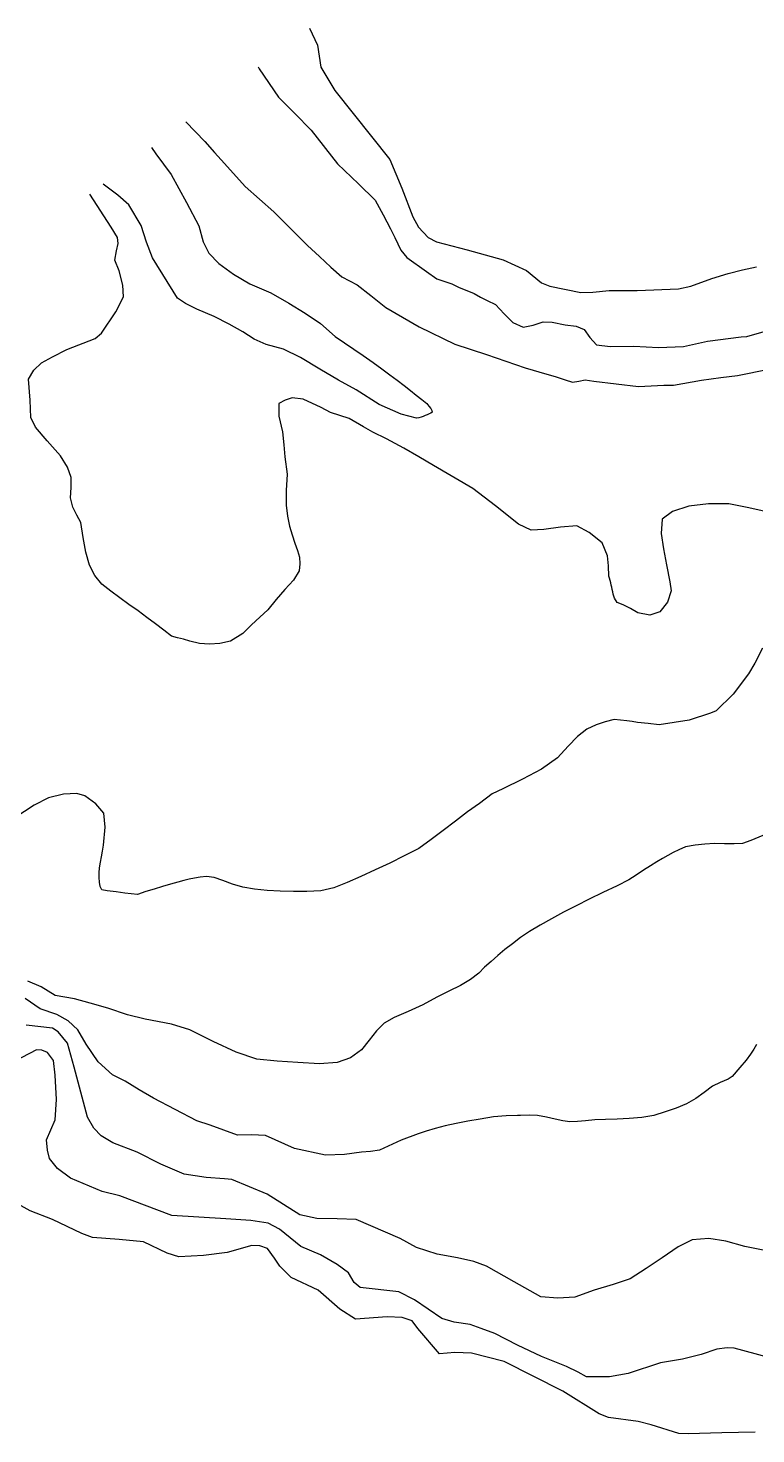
# Model space of a CAD drawing. Extents: x -717077 to -715000, y -984628 to -984000.
# Drawn here: x -716807 to -716529, y -984628 to -984090 of the extents above; entities that cross this region are included whole.
import ezdxf

# ---------------------------------------------------------------- set-up
doc = ezdxf.new("R2010")
doc.units = 0
doc.layers.add('contour_lines', color=1, linetype='CONTINUOUS')

msp = doc.modelspace()

# ---------------------------------------------------------------- linework, layer by layer
at = {"layer": 'contour_lines', "color": 1}
for p, q in [((-716699.928, -984090.296, 274), (-716696.917, -984096.806, 274)), ((-716696.917, -984096.806, 274), (-716695.594, -984105.236, 274)), ((-716719.596, -984105.154, 273), (-716719.157, -984105.853, 273)), ((-716719.157, -984105.853, 273), (-716711.835, -984116.724, 273)), ((-716695.594, -984105.236, 274), (-716690.358, -984114.117, 274)), ((-716711.835, -984116.724, 273), (-716705.597, -984122.938, 273)), ((-716690.358, -984114.117, 274), (-716669.29, -984140.534, 274)), ((-716705.597, -984122.938, 273), (-716699.334, -984129.329, 273)), ((-716747.261, -984126.052, 272), (-716739.992, -984133.596, 272)), ((-716739.992, -984133.596, 272), (-716736.293, -984137.84, 272)), ((-716699.334, -984129.329, 273), (-716689.338, -984142.145, 273)), ((-716760.395, -984135.974, 271), (-716758.681, -984138.334, 271)), ((-716758.681, -984138.334, 271), (-716752.836, -984146.3, 271)), ((-716736.293, -984137.84, 272), (-716732.439, -984141.991, 272)), ((-716732.439, -984141.991, 272), (-716724.513, -984150.832, 272)), ((-716689.338, -984142.145, 273), (-716681.219, -984149.767, 273)), ((-716669.29, -984140.534, 274), (-716664.734, -984151.418, 274)), ((-716773.185, -984154.081, 271), (-716778.835, -984149.904, 271)), ((-716752.836, -984146.3, 271), (-716747.001, -984156.955, 271)), ((-716681.219, -984149.767, 273), (-716674.841, -984155.994, 273)), ((-716775.765, -984166.333, 272), (-716783.919, -984153.744, 272)), ((-716769.052, -984157.82, 271), (-716773.185, -984154.081, 271)), ((-716724.513, -984150.832, 272), (-716713.567, -984160.488, 272)), ((-716664.734, -984151.418, 274), (-716660.492, -984162.483, 274)), ((-716764.252, -984165.721, 271), (-716769.052, -984157.82, 271)), ((-716747.001, -984156.955, 271), (-716742.303, -984165.862, 271)), ((-716713.567, -984160.488, 272), (-716705.31, -984168.809, 272)), ((-716674.841, -984155.994, 273), (-716671.794, -984161.644, 273)), ((-716773.288, -984170.387, 272), (-716775.765, -984166.333, 272)), ((-716762.294, -984172.12, 271), (-716764.252, -984165.721, 271)), ((-716742.303, -984165.862, 271), (-716740.541, -984172.04, 271)), ((-716671.794, -984161.644, 273), (-716669.063, -984167.044, 273)), ((-716660.492, -984162.483, 274), (-716658.369, -984166.39, 274)), ((-716658.369, -984166.39, 274), (-716654.684, -984170.313, 274)), ((-716773.048, -984172.645, 272), (-716773.288, -984170.387, 272)), ((-716740.541, -984172.04, 271), (-716738.44, -984176.286, 271)), ((-716705.31, -984168.809, 272), (-716700.682, -984173.337, 272)), ((-716669.063, -984167.044, 273), (-716667.345, -984170.345, 273)), ((-716667.345, -984170.345, 273), (-716665.036, -984175.166, 273)), ((-716654.684, -984170.313, 274), (-716651.427, -984172.033, 274)), ((-716651.427, -984172.033, 274), (-716639.694, -984175.053, 274)), ((-716774.394, -984178.929, 272), (-716773.73, -984175.358, 272)), ((-716773.73, -984175.358, 272), (-716773.048, -984172.645, 272)), ((-716759.984, -984178.147, 271), (-716762.294, -984172.12, 271)), ((-716738.44, -984176.286, 271), (-716734.611, -984180.232, 271)), ((-716700.682, -984173.337, 272), (-716696.196, -984177.612, 272)), ((-716665.036, -984175.166, 273), (-716662.79, -984178.004, 273)), ((-716639.694, -984175.053, 274), (-716625.964, -984178.892, 274)), ((-716772.713, -984183.089, 272), (-716774.394, -984178.929, 272)), ((-716750.422, -984193.466, 271), (-716759.984, -984178.147, 271)), ((-716734.611, -984180.232, 271), (-716729.05, -984184.372, 271)), ((-716696.196, -984177.612, 272), (-716691.845, -984181.636, 272)), ((-716691.845, -984181.636, 272), (-716687.622, -984185.415, 272)), ((-716662.79, -984178.004, 273), (-716655.306, -984183.328, 273)), ((-716625.964, -984178.892, 274), (-716617.05, -984182.941, 274)), ((-716539.973, -984184.025, 274), (-716534.514, -984182.64, 274)), ((-716534.514, -984182.64, 274), (-716529.22, -984181.582, 274)), ((-716771.295, -984188.553, 272), (-716772.713, -984183.089, 272)), ((-716729.05, -984184.372, 271), (-716722.74, -984188.085, 271)), ((-716722.74, -984188.085, 271), (-716714.788, -984191.526, 271)), ((-716687.622, -984185.415, 272), (-716681.774, -984188.453, 272)), ((-716655.306, -984183.328, 273), (-716651.336, -984186.123, 273)), ((-716651.336, -984186.123, 273), (-716645.626, -984188.035, 273)), ((-716645.626, -984188.035, 273), (-716642.785, -984189.389, 273)), ((-716617.05, -984182.941, 274), (-716611.366, -984187.698, 274)), ((-716611.366, -984187.698, 274), (-716608.122, -984188.987, 274)), ((-716554.295, -984188.954, 274), (-716546.292, -984185.957, 274)), ((-716546.292, -984185.957, 274), (-716539.973, -984184.025, 274)), ((-716773.944, -984198.765, 272), (-716771.016, -984192.986, 272)), ((-716771.016, -984192.986, 272), (-716771.295, -984188.553, 272)), ((-716747.317, -984195.589, 271), (-716750.422, -984193.466, 271)), ((-716714.788, -984191.526, 271), (-716707.902, -984195.44, 271)), ((-716681.774, -984188.453, 272), (-716676.507, -984192.496, 272)), ((-716676.507, -984192.496, 272), (-716670.846, -984197.07, 272)), ((-716642.785, -984189.389, 273), (-716639.884, -984190.614, 273)), ((-716639.884, -984190.614, 273), (-716637.054, -984191.756, 273)), ((-716637.054, -984191.756, 273), (-716634.636, -984193.073, 273)), ((-716634.636, -984193.073, 273), (-716632.086, -984194.466, 273)), ((-716608.122, -984188.987, 274), (-716596.358, -984191.341, 274)), ((-716596.358, -984191.341, 274), (-716591.753, -984191.238, 274)), ((-716591.753, -984191.238, 274), (-716585.502, -984190.636, 274)), ((-716585.502, -984190.636, 274), (-716574.764, -984190.603, 274)), ((-716574.764, -984190.603, 274), (-716558.992, -984189.922, 274)), ((-716558.992, -984189.922, 274), (-716554.295, -984188.954, 274)), ((-716779.441, -984206.871, 272), (-716773.944, -984198.765, 272)), ((-716743.02, -984197.685, 271), (-716747.317, -984195.589, 271)), ((-716736.355, -984200.577, 271), (-716743.02, -984197.685, 271)), ((-716707.902, -984195.44, 271), (-716701.603, -984199.235, 271)), ((-716670.846, -984197.07, 272), (-716658.102, -984204.419, 272)), ((-716632.086, -984194.466, 273), (-716628.887, -984195.949, 273)), ((-716628.887, -984195.949, 273), (-716625.571, -984199.522, 273)), ((-716730.675, -984203.48, 271), (-716736.355, -984200.577, 271)), ((-716725.426, -984206.377, 271), (-716730.675, -984203.48, 271)), ((-716701.603, -984199.235, 271), (-716695.759, -984203.164, 271)), ((-716695.759, -984203.164, 271), (-716690.114, -984208.219, 271)), ((-716625.571, -984199.522, 273), (-716622.238, -984202.87, 273)), ((-716622.238, -984202.87, 273), (-716618.338, -984204.638, 273)), ((-716618.338, -984204.638, 273), (-716614.469, -984203.783, 273)), ((-716614.469, -984203.783, 273), (-716610.765, -984202.536, 273)), ((-716610.765, -984202.536, 273), (-716607.294, -984202.693, 273)), ((-716607.294, -984202.693, 273), (-716602.363, -984203.66, 273)), ((-716602.363, -984203.66, 273), (-716598.104, -984204.165, 273)), ((-716598.104, -984204.165, 273), (-716595.045, -984205.521, 273)), ((-716792.656, -984213.168, 272), (-716781.83, -984208.898, 272)), ((-716781.83, -984208.898, 272), (-716779.441, -984206.871, 272)), ((-716721.084, -984209.23, 271), (-716725.426, -984206.377, 271)), ((-716716.544, -984211.182, 271), (-716721.084, -984209.23, 271)), ((-716690.114, -984208.219, 271), (-716679.484, -984215.368, 271)), ((-716658.102, -984204.419, 272), (-716644.407, -984211.039, 272)), ((-716595.045, -984205.521, 273), (-716592.833, -984208.599, 273)), ((-716592.833, -984208.599, 273), (-716590.271, -984211.322, 273)), ((-716547.879, -984210.002, 273), (-716535.052, -984208.248, 273)), ((-716535.052, -984208.248, 273), (-716532.925, -984208.208, 273)), ((-716532.925, -984208.208, 273), (-716520.058, -984204.491, 273)), ((-716798.131, -984215.876, 272), (-716792.656, -984213.168, 272)), ((-716709.897, -984213.029, 271), (-716716.544, -984211.182, 271)), ((-716703.441, -984216.245, 271), (-716709.897, -984213.029, 271)), ((-716644.407, -984211.039, 272), (-716632.417, -984215.009, 272)), ((-716632.417, -984215.009, 272), (-716617.615, -984220.193, 272)), ((-716590.271, -984211.322, 273), (-716585.145, -984211.928, 273)), ((-716585.145, -984211.928, 273), (-716576.122, -984211.796, 273)), ((-716576.122, -984211.796, 273), (-716566.587, -984212.341, 273)), ((-716566.587, -984212.341, 273), (-716557.121, -984211.958, 273)), ((-716557.121, -984211.958, 273), (-716547.879, -984210.002, 273)), ((-716805.272, -984220.991, 272), (-716802.34, -984218.287, 272)), ((-716802.34, -984218.287, 272), (-716798.131, -984215.876, 272)), ((-716696.086, -984220.652, 271), (-716703.441, -984216.245, 271)), ((-716679.484, -984215.368, 271), (-716675.608, -984218.133, 271)), ((-716675.608, -984218.133, 271), (-716672.332, -984220.53, 271)), ((-716617.615, -984220.193, 272), (-716609.308, -984222.609, 272)), ((-716807.348, -984224.457, 272), (-716805.272, -984220.991, 272)), ((-716806.694, -984232.48, 272), (-716807.348, -984224.457, 272)), ((-716688.956, -984224.814, 271), (-716696.086, -984220.652, 271)), ((-716682.167, -984228.557, 271), (-716688.956, -984224.814, 271)), ((-716672.332, -984220.53, 271), (-716669.297, -984222.781, 271)), ((-716669.297, -984222.781, 271), (-716666.484, -984224.898, 271)), ((-716666.484, -984224.898, 271), (-716663.874, -984226.893, 271)), ((-716609.308, -984222.609, 272), (-716606.177, -984223.415, 272)), ((-716606.177, -984223.415, 272), (-716602.245, -984224.778, 272)), ((-716602.245, -984224.778, 272), (-716599.469, -984225.597, 272)), ((-716599.469, -984225.597, 272), (-716597.116, -984225.215, 272)), ((-716597.116, -984225.215, 272), (-716594.717, -984224.712, 272)), ((-716594.717, -984224.712, 272), (-716591.318, -984225.263, 272)), ((-716591.318, -984225.263, 272), (-716574.343, -984227.235, 272)), ((-716560.946, -984226.825, 272), (-716550.158, -984224.81, 272)), ((-716550.158, -984224.81, 272), (-716542.808, -984223.779, 272)), ((-716542.808, -984223.779, 272), (-716536.419, -984223.024, 272)), ((-716536.419, -984223.024, 272), (-716524.473, -984220.704, 272)), ((-716673.346, -984234.093, 271), (-716682.167, -984228.557, 271)), ((-716663.874, -984226.893, 271), (-716661.451, -984228.775, 271)), ((-716661.451, -984228.775, 271), (-716659.203, -984230.553, 271)), ((-716659.203, -984230.553, 271), (-716657.118, -984232.234, 271)), ((-716574.343, -984227.235, 272), (-716564.561, -984226.811, 272)), ((-716564.561, -984226.811, 272), (-716560.946, -984226.825, 272)), ((-716806.374, -984239.134, 272), (-716806.694, -984232.48, 272)), ((-716711.665, -984233.716, 272), (-716711.719, -984238.563, 272)), ((-716709.22, -984232.479, 272), (-716711.665, -984233.716, 272)), ((-716706.535, -984231.616, 272), (-716709.22, -984232.479, 272)), ((-716702.371, -984232.063, 272), (-716706.535, -984231.616, 272)), ((-716695.57, -984235.339, 272), (-716702.371, -984232.063, 272)), ((-716691.935, -984237.229, 272), (-716695.57, -984235.339, 272)), ((-716664.904, -984237.828, 271), (-716673.346, -984234.093, 271)), ((-716657.118, -984232.234, 271), (-716655.188, -984233.824, 271)), ((-716655.188, -984233.824, 271), (-716654.355, -984234.793, 271)), ((-716654.355, -984234.793, 271), (-716653.615, -984235.714, 271)), ((-716653.615, -984235.714, 271), (-716653.268, -984236.438, 271)), ((-716653.268, -984236.438, 271), (-716653.088, -984237.084, 271)), ((-716804.653, -984242.795, 272), (-716806.374, -984239.134, 272)), ((-716711.719, -984238.563, 272), (-716710.345, -984244.63, 272)), ((-716684.847, -984239.473, 272), (-716691.935, -984237.229, 272)), ((-716679.362, -984242.691, 272), (-716684.847, -984239.473, 272)), ((-716659.145, -984239.435, 271), (-716664.904, -984237.828, 271)), ((-716658.216, -984239.2, 271), (-716659.145, -984239.435, 271)), ((-716657.34, -984238.947, 271), (-716658.216, -984239.2, 271)), ((-716656.515, -984238.677, 271), (-716657.34, -984238.947, 271)), ((-716655.735, -984238.391, 271), (-716656.515, -984238.677, 271)), ((-716654.997, -984238.091, 271), (-716655.735, -984238.391, 271)), ((-716654.296, -984237.778, 271), (-716654.997, -984238.091, 271)), ((-716653.672, -984237.438, 271), (-716654.296, -984237.778, 271)), ((-716653.088, -984237.084, 271), (-716653.672, -984237.438, 271)), ((-716800.166, -984248.102, 272), (-716804.653, -984242.795, 272)), ((-716710.345, -984244.63, 272), (-716709.754, -984249.511, 272)), ((-716675.817, -984244.679, 272), (-716679.362, -984242.691, 272)), ((-716670.558, -984247.3, 272), (-716675.817, -984244.679, 272)), ((-716795.083, -984253.817, 272), (-716800.166, -984248.102, 272)), ((-716709.754, -984249.511, 272), (-716709.354, -984254.215, 272)), ((-716663.936, -984250.82, 272), (-716670.558, -984247.3, 272)), ((-716658.191, -984254.161, 272), (-716663.936, -984250.82, 272)), ((-716792.48, -984258.075, 272), (-716795.083, -984253.817, 272)), ((-716709.354, -984254.215, 272), (-716708.496, -984260.79, 272)), ((-716652.541, -984257.501, 272), (-716658.191, -984254.161, 272)), ((-716637.525, -984266.203, 272), (-716652.541, -984257.501, 272)), ((-716790.987, -984261.998, 272), (-716792.48, -984258.075, 272)), ((-716791.034, -984265.854, 272), (-716790.987, -984261.998, 272)), ((-716708.496, -984260.79, 272), (-716708.946, -984267.077, 272)), ((-716791.253, -984269.772, 272), (-716791.034, -984265.854, 272)), ((-716708.946, -984267.077, 272), (-716708.844, -984272.623, 272)), ((-716628.941, -984272.86, 272), (-716637.525, -984266.203, 272)), ((-716790.453, -984273.392, 272), (-716791.253, -984269.772, 272)), ((-716788.885, -984276.464, 272), (-716790.453, -984273.392, 272)), ((-716708.844, -984272.623, 272), (-716708.442, -984276.89, 272)), ((-716620.133, -984279.879, 272), (-716628.941, -984272.86, 272)), ((-716555.106, -984273.01, 272), (-716561.352, -984275.096, 272)), ((-716547.591, -984272.127, 272), (-716555.106, -984273.01, 272)), ((-716539.773, -984272.174, 272), (-716547.591, -984272.127, 272)), ((-716532.121, -984273.664, 272), (-716539.773, -984272.174, 272)), ((-716524.73, -984275.247, 272), (-716532.121, -984273.664, 272)), ((-716787.357, -984279.255, 272), (-716788.885, -984276.464, 272)), ((-716786.463, -984285.042, 272), (-716787.357, -984279.255, 272)), ((-716708.442, -984276.89, 272), (-716707.677, -984280.609, 272)), ((-716565.264, -984278.012, 272), (-716565.658, -984283.463, 272)), ((-716561.352, -984275.096, 272), (-716565.264, -984278.012, 272)), ((-716707.677, -984280.609, 272), (-716706.662, -984283.944, 272)), ((-716706.662, -984283.944, 272), (-716705.551, -984287.129, 272)), ((-716615.231, -984282.231, 272), (-716620.133, -984279.879, 272)), ((-716610.437, -984281.907, 272), (-716615.231, -984282.231, 272)), ((-716604.067, -984281.09, 272), (-716610.437, -984281.907, 272)), ((-716597.86, -984280.463, 272), (-716604.067, -984281.09, 272)), ((-716593.111, -984283.106, 272), (-716597.86, -984280.463, 272)), ((-716588.198, -984287.067, 272), (-716593.111, -984283.106, 272)), ((-716565.658, -984283.463, 272), (-716564.791, -984289.287, 272)), ((-716785.448, -984290.632, 272), (-716786.463, -984285.042, 272)), ((-716705.551, -984287.129, 272), (-716704.5, -984289.947, 272)), ((-716704.5, -984289.947, 272), (-716703.846, -984292.474, 272)), ((-716586.155, -984291.95, 272), (-716588.198, -984287.067, 272)), ((-716564.791, -984289.287, 272), (-716563.649, -984295.484, 272)), ((-716784.002, -984295.51, 272), (-716785.448, -984290.632, 272)), ((-716782.01, -984299.556, 272), (-716784.002, -984295.51, 272)), ((-716703.669, -984295.006, 272), (-716703.939, -984297.768, 272)), ((-716703.846, -984292.474, 272), (-716703.669, -984295.006, 272)), ((-716585.776, -984295.845, 272), (-716586.155, -984291.95, 272)), ((-716563.649, -984295.484, 272), (-716562.338, -984301.93, 272)), ((-716779.357, -984302.866, 272), (-716782.01, -984299.556, 272)), ((-716703.939, -984297.768, 272), (-716706.147, -984301.245, 272)), ((-716585.569, -984299.713, 272), (-716585.776, -984295.845, 272)), ((-716585.34, -984300.568, 272), (-716585.569, -984299.713, 272)), ((-716585.12, -984301.426, 272), (-716585.34, -984300.568, 272)), ((-716775.896, -984305.449, 272), (-716779.357, -984302.866, 272)), ((-716772.421, -984308.011, 272), (-716775.896, -984305.449, 272)), ((-716709.414, -984304.801, 272), (-716712.652, -984308.625, 272)), ((-716706.147, -984301.245, 272), (-716709.414, -984304.801, 272)), ((-716584.908, -984302.288, 272), (-716585.12, -984301.426, 272)), ((-716584.705, -984303.152, 272), (-716584.908, -984302.288, 272)), ((-716584.51, -984304.019, 272), (-716584.705, -984303.152, 272)), ((-716584.325, -984304.889, 272), (-716584.51, -984304.019, 272)), ((-716584.148, -984305.763, 272), (-716584.325, -984304.889, 272)), ((-716583.979, -984306.639, 272), (-716584.148, -984305.763, 272)), ((-716561.819, -984305.349, 272), (-716563.175, -984309.706, 272)), ((-716562.338, -984301.93, 272), (-716561.819, -984305.349, 272)), ((-716768.943, -984310.55, 272), (-716772.421, -984308.011, 272)), ((-716765.483, -984313.061, 272), (-716768.943, -984310.55, 272)), ((-716712.652, -984308.625, 272), (-716715.871, -984312.607, 272)), ((-716583.465, -984308.143, 272), (-716583.979, -984306.639, 272)), ((-716582.456, -984309.807, 272), (-716583.465, -984308.143, 272)), ((-716580.084, -984310.768, 272), (-716582.456, -984309.807, 272)), ((-716577.388, -984312.165, 272), (-716580.084, -984310.768, 272)), ((-716563.175, -984309.706, 272), (-716566.123, -984313.405, 272)), ((-716762.075, -984315.539, 272), (-716765.483, -984313.061, 272)), ((-716758.755, -984317.979, 272), (-716762.075, -984315.539, 272)), ((-716719.003, -984315.419, 272), (-716722.193, -984318.405, 272)), ((-716715.871, -984312.607, 272), (-716719.003, -984315.419, 272)), ((-716574.493, -984313.823, 272), (-716577.388, -984312.165, 272)), ((-716569.987, -984314.697, 272), (-716574.493, -984313.823, 272)), ((-716566.123, -984313.405, 272), (-716569.987, -984314.697, 272)), ((-716755.631, -984320.349, 272), (-716758.755, -984317.979, 272)), ((-716752.654, -984322.666, 272), (-716755.631, -984320.349, 272)), ((-716725.479, -984321.68, 272), (-716730.155, -984324.643, 272)), ((-716722.193, -984318.405, 272), (-716725.479, -984321.68, 272)), ((-716750.386, -984323.372, 272), (-716752.654, -984322.666, 272)), ((-716748.097, -984323.863, 272), (-716750.386, -984323.372, 272)), ((-716745.726, -984324.576, 272), (-716748.097, -984323.863, 272)), ((-716741.964, -984325.461, 272), (-716745.726, -984324.576, 272)), ((-716738.119, -984325.728, 272), (-716741.964, -984325.461, 272)), ((-716734.197, -984325.511, 272), (-716738.119, -984325.728, 272)), ((-716730.155, -984324.643, 272), (-716734.197, -984325.511, 272)), ((-716526.902, -984327.286, 273), (-716529.819, -984333.043, 273)), ((-716529.819, -984333.043, 273), (-716532.208, -984337.077, 273)), ((-716532.208, -984337.077, 273), (-716538.081, -984344.808, 273)), ((-716538.081, -984344.808, 273), (-716544.556, -984351.202, 273)), ((-716583.587, -984354.604, 273), (-716586.96, -984355.399, 273)), ((-716581.106, -984354.798, 273), (-716583.587, -984354.604, 273)), ((-716546.786, -984352.086, 273), (-716554.942, -984354.833, 273)), ((-716544.556, -984351.202, 273), (-716546.786, -984352.086, 273)), ((-716594.042, -984358.216, 273), (-716597.649, -984361.104, 273)), ((-716590.439, -984356.532, 273), (-716594.042, -984358.216, 273)), ((-716586.96, -984355.399, 273), (-716590.439, -984356.532, 273)), ((-716578.796, -984355.045, 273), (-716581.106, -984354.798, 273)), ((-716576.65, -984355.34, 273), (-716578.796, -984355.045, 273)), ((-716574.664, -984355.679, 273), (-716576.65, -984355.34, 273)), ((-716570.54, -984356.056, 273), (-716574.664, -984355.679, 273)), ((-716566.397, -984356.593, 273), (-716570.54, -984356.056, 273)), ((-716554.942, -984354.833, 273), (-716566.397, -984356.593, 273)), ((-716601.183, -984364.778, 273), (-716605.217, -984369.162, 273)), ((-716597.649, -984361.104, 273), (-716601.183, -984364.778, 273)), ((-716605.217, -984369.162, 273), (-716611.387, -984373.58, 273)), ((-716611.387, -984373.58, 273), (-716618.655, -984377.337, 273)), ((-716626.062, -984381.024, 273), (-716630.246, -984382.972, 273)), ((-716618.655, -984377.337, 273), (-716626.062, -984381.024, 273)), ((-716799.628, -984384.504, 273), (-716805.191, -984387.316, 273)), ((-716793.901, -984383.042, 273), (-716799.628, -984384.504, 273)), ((-716788.867, -984382.771, 273), (-716793.901, -984383.042, 273)), ((-716785.857, -984383.751, 273), (-716788.867, -984382.771, 273)), ((-716781.576, -984386.77, 273), (-716785.857, -984383.751, 273)), ((-716778.56, -984390.355, 273), (-716781.576, -984386.77, 273)), ((-716635.049, -984386.615, 273), (-716639.632, -984389.886, 273)), ((-716630.246, -984382.972, 273), (-716635.049, -984386.615, 273)), ((-716805.191, -984387.316, 273), (-716812.495, -984392.073, 273)), ((-716778.005, -984395.69, 273), (-716778.56, -984390.355, 273)), ((-716639.632, -984389.886, 273), (-716644.237, -984393.416, 273)), ((-716778.64, -984402.622, 273), (-716778.005, -984395.69, 273)), ((-716648.864, -984396.924, 273), (-716653.513, -984400.409, 273)), ((-716644.237, -984393.416, 273), (-716648.864, -984396.924, 273)), ((-716779.092, -984404.835, 273), (-716778.64, -984402.622, 273)), ((-716653.513, -984400.409, 273), (-716658.182, -984403.871, 273)), ((-716552.679, -984402.54, 274), (-716556.271, -984403.237, 274)), ((-716548.963, -984402.165, 274), (-716552.679, -984402.54, 274)), ((-716545.198, -984401.967, 274), (-716548.963, -984402.165, 274)), ((-716541.376, -984402.115, 274), (-716545.198, -984401.967, 274)), ((-716537.782, -984402.065, 274), (-716541.376, -984402.115, 274)), ((-716534.566, -984401.888, 274), (-716537.782, -984402.065, 274)), ((-716531.315, -984400.836, 274), (-716534.566, -984401.888, 274)), ((-716526.846, -984398.854, 274), (-716531.315, -984400.836, 274)), ((-716779.853, -984409.135, 273), (-716779.497, -984407.007, 273)), ((-716779.497, -984407.007, 273), (-716779.092, -984404.835, 273)), ((-716663.773, -984406.689, 273), (-716669.335, -984409.416, 273)), ((-716658.182, -984403.871, 273), (-716663.773, -984406.689, 273)), ((-716565.132, -984407.684, 274), (-716567.312, -984408.985, 274)), ((-716563.101, -984406.511, 274), (-716565.132, -984407.684, 274)), ((-716561.065, -984405.41, 274), (-716563.101, -984406.511, 274)), ((-716558.844, -984404.33, 274), (-716561.065, -984405.41, 274)), ((-716556.271, -984403.237, 274), (-716558.844, -984404.33, 274)), ((-716780.273, -984414.964, 273), (-716780.27, -984413.138, 273)), ((-716780.27, -984413.138, 273), (-716780.157, -984411.219, 273)), ((-716780.157, -984411.219, 273), (-716779.853, -984409.135, 273)), ((-716674.851, -984412.035, 273), (-716680.306, -984414.541, 273)), ((-716669.335, -984409.416, 273), (-716674.851, -984412.035, 273)), ((-716572.434, -984412.183, 274), (-716575.2, -984414, 274)), ((-716569.733, -984410.458, 274), (-716572.434, -984412.183, 274)), ((-716567.312, -984408.985, 274), (-716569.733, -984410.458, 274)), ((-716780.156, -984416.69, 273), (-716780.273, -984414.964, 273)), ((-716779.966, -984418.359, 273), (-716780.156, -984416.69, 273)), ((-716779.289, -984419.683, 273), (-716779.966, -984418.359, 273)), ((-716756.161, -984418.386, 273), (-716759.284, -984419.333, 273)), ((-716753.119, -984417.504, 273), (-716756.161, -984418.386, 273)), ((-716750.295, -984416.72, 273), (-716753.119, -984417.504, 273)), ((-716747.986, -984416.111, 273), (-716750.295, -984416.72, 273)), ((-716746.008, -984415.629, 273), (-716747.986, -984416.111, 273)), ((-716743.942, -984415.167, 273), (-716746.008, -984415.629, 273)), ((-716741.782, -984414.745, 273), (-716743.942, -984415.167, 273)), ((-716739.323, -984414.555, 273), (-716741.782, -984414.745, 273)), ((-716736.379, -984414.965, 273), (-716739.323, -984414.555, 273)), ((-716733.026, -984416.108, 273), (-716736.379, -984414.965, 273)), ((-716729.434, -984417.478, 273), (-716733.026, -984416.108, 273)), ((-716725.452, -984418.603, 273), (-716729.434, -984417.478, 273)), ((-716721.005, -984419.381, 273), (-716725.452, -984418.603, 273)), ((-716690.728, -984418.858, 273), (-716695.675, -984419.977, 273)), ((-716685.595, -984416.802, 273), (-716690.728, -984418.858, 273)), ((-716680.306, -984414.541, 273), (-716685.595, -984416.802, 273)), ((-716582.439, -984418.183, 274), (-716587.884, -984420.72, 274)), ((-716577.986, -984415.872, 274), (-716582.439, -984418.183, 274)), ((-716575.2, -984414, 274), (-716577.986, -984415.872, 274)), ((-716777.234, -984420.066, 273), (-716779.289, -984419.683, 273)), ((-716773.853, -984420.416, 273), (-716777.234, -984420.066, 273)), ((-716770.465, -984420.958, 273), (-716773.853, -984420.416, 273)), ((-716765.713, -984421.416, 273), (-716770.465, -984420.958, 273)), ((-716762.457, -984420.337, 273), (-716765.713, -984421.416, 273)), ((-716759.284, -984419.333, 273), (-716762.457, -984420.337, 273)), ((-716716.205, -984419.859, 273), (-716721.005, -984419.381, 273)), ((-716711.244, -984420.172, 273), (-716716.205, -984419.859, 273)), ((-716706.15, -984420.321, 273), (-716711.244, -984420.172, 273)), ((-716700.967, -984420.346, 273), (-716706.15, -984420.321, 273)), ((-716695.675, -984419.977, 273), (-716700.967, -984420.346, 273)), ((-716593.117, -984423.254, 274), (-716598.105, -984425.756, 274)), ((-716587.884, -984420.72, 274), (-716593.117, -984423.254, 274)), ((-716602.907, -984428.234, 274), (-716607.579, -984430.698, 274)), ((-716598.105, -984425.756, 274), (-716602.907, -984428.234, 274)), ((-716611.841, -984433.129, 274), (-716615.94, -984435.547, 274)), ((-716607.579, -984430.698, 274), (-716611.841, -984433.129, 274)), ((-716622.46, -984440.229, 274), (-716625.313, -984442.512, 274)), ((-716619.384, -984437.912, 274), (-716622.46, -984440.229, 274)), ((-716615.94, -984435.547, 274), (-716619.384, -984437.912, 274)), ((-716628.029, -984444.775, 274), (-716630.632, -984447.022, 274)), ((-716625.313, -984442.512, 274), (-716628.029, -984444.775, 274)), ((-716633.084, -984449.25, 274), (-716635.273, -984451.448, 274)), ((-716630.632, -984447.022, 274), (-716633.084, -984449.25, 274)), ((-716802.465, -984456.766, 274), (-716807.592, -984454.54, 274)), ((-716797.144, -984460.088, 274), (-716802.465, -984456.766, 274)), ((-716642.239, -984456.156, 274), (-716646.71, -984458.318, 274)), ((-716638.441, -984453.939, 274), (-716642.239, -984456.156, 274)), ((-716635.273, -984451.448, 274), (-716638.441, -984453.939, 274)), ((-716802.843, -984465.177, 275), (-716808.646, -984461.13, 275)), ((-716789.761, -984461.266, 274), (-716797.144, -984460.088, 274)), ((-716783.734, -984463.019, 274), (-716789.761, -984461.266, 274)), ((-716651.389, -984460.713, 274), (-716656.642, -984463.632, 274)), ((-716646.71, -984458.318, 274), (-716651.389, -984460.713, 274)), ((-716796.527, -984467.261, 275), (-716802.843, -984465.177, 275)), ((-716792.129, -984469.658, 275), (-716796.527, -984467.261, 275)), ((-716776.958, -984464.852, 274), (-716783.734, -984463.019, 274)), ((-716769.543, -984467.483, 274), (-716776.958, -984464.852, 274)), ((-716762.735, -984469.096, 274), (-716769.543, -984467.483, 274)), ((-716662.223, -984466.14, 274), (-716667.69, -984468.433, 274)), ((-716656.642, -984463.632, 274), (-716662.223, -984466.14, 274)), ((-716798.208, -984472.5, 276), (-716808.193, -984471.392, 276)), ((-716795.937, -984473.901, 276), (-716798.208, -984472.5, 276)), ((-716788.526, -984473.22, 275), (-716792.129, -984469.658, 275)), ((-716752.682, -984470.928, 274), (-716762.735, -984469.096, 274)), ((-716745.686, -984473.105, 274), (-716752.682, -984470.928, 274)), ((-716671.485, -984470.662, 274), (-716674.42, -984473.482, 274)), ((-716667.69, -984468.433, 274), (-716671.485, -984470.662, 274)), ((-716792.423, -984478.24, 276), (-716795.937, -984473.901, 276)), ((-716789.845, -984487.363, 276), (-716792.423, -984478.24, 276)), ((-716785.345, -984478.624, 275), (-716788.526, -984473.22, 275)), ((-716736.723, -984477.559, 274), (-716745.686, -984473.105, 274)), ((-716727.972, -984481.677, 274), (-716736.723, -984477.559, 274)), ((-716677.183, -984477.065, 274), (-716680.17, -984480.847, 274)), ((-716674.42, -984473.482, 274), (-716677.183, -984477.065, 274)), ((-716804.326, -984480.826, 277), (-716812.798, -984485.322, 277)), ((-716802.181, -984480.892, 277), (-716804.326, -984480.826, 277)), ((-716800.123, -984481.854, 277), (-716802.181, -984480.892, 277)), ((-716797.735, -984484.885, 277), (-716800.123, -984481.854, 277)), ((-716780.741, -984485.366, 275), (-716785.345, -984478.624, 275)), ((-716720.101, -984484.379, 274), (-716727.972, -984481.677, 274)), ((-716680.17, -984480.847, 274), (-716684.292, -984483.83, 274)), ((-716531.542, -984482.462, 275), (-716533.208, -984484.697, 275)), ((-716530.277, -984480.551, 275), (-716531.542, -984482.462, 275)), ((-716529.21, -984478.768, 275), (-716530.277, -984480.551, 275)), ((-716797.104, -984490.462, 277), (-716797.735, -984484.885, 277)), ((-716784.783, -984506.55, 276), (-716789.845, -984487.363, 276)), ((-716775.211, -984490.355, 275), (-716780.741, -984485.366, 275)), ((-716712.376, -984485.095, 274), (-716720.101, -984484.379, 274)), ((-716704.375, -984485.672, 274), (-716712.376, -984485.095, 274)), ((-716696.202, -984486.169, 274), (-716704.375, -984485.672, 274)), ((-716689.462, -984485.583, 274), (-716696.202, -984486.169, 274)), ((-716684.292, -984483.83, 274), (-716689.462, -984485.583, 274)), ((-716535.512, -984487.508, 275), (-716538.51, -984491.043, 275)), ((-716533.208, -984484.697, 275), (-716535.512, -984487.508, 275)), ((-716796.647, -984499.788, 277), (-716797.104, -984490.462, 277)), ((-716770.453, -984492.836, 275), (-716775.211, -984490.355, 275)), ((-716765.107, -984496.127, 275), (-716770.453, -984492.836, 275)), ((-716543.097, -984493.248, 275), (-716546.068, -984494.688, 275)), ((-716539.983, -984491.956, 275), (-716543.097, -984493.248, 275)), ((-716538.51, -984491.043, 275), (-716539.983, -984491.956, 275)), ((-716797.102, -984507.556, 277), (-716796.647, -984499.788, 277)), ((-716759.566, -984499.281, 275), (-716765.107, -984496.127, 275)), ((-716743.014, -984507.974, 275), (-716759.566, -984499.281, 275)), ((-716552.431, -984499.346, 275), (-716555.952, -984501.422, 275)), ((-716549.183, -984497.066, 275), (-716552.431, -984499.346, 275)), ((-716546.068, -984494.688, 275), (-716549.183, -984497.066, 275)), ((-716564.129, -984504.548, 275), (-716568.437, -984505.86, 275)), ((-716559.947, -984503.087, 275), (-716564.129, -984504.548, 275)), ((-716555.952, -984501.422, 275), (-716559.947, -984503.087, 275)), ((-716800.397, -984515.241, 277), (-716797.102, -984507.556, 277)), ((-716782.424, -984510.78, 276), (-716784.783, -984506.55, 276)), ((-716737.874, -984509.654, 275), (-716743.014, -984507.974, 275)), ((-716727.459, -984513.354, 275), (-716737.874, -984509.654, 275)), ((-716648.119, -984509.905, 275), (-716651.925, -984510.857, 275)), ((-716643.964, -984508.99, 275), (-716648.119, -984509.905, 275)), ((-716639.497, -984508.103, 275), (-716643.964, -984508.99, 275)), ((-716634.764, -984507.239, 275), (-716639.497, -984508.103, 275)), ((-716629.65, -984506.408, 275), (-716634.764, -984507.239, 275)), ((-716624.807, -984506.079, 275), (-716629.65, -984506.408, 275)), ((-716620.495, -984505.932, 275), (-716624.807, -984506.079, 275)), ((-716619.311, -984505.881, 275), (-716620.495, -984505.932, 275)), ((-716616.114, -984505.831, 275), (-716619.311, -984505.881, 275)), ((-716612.834, -984505.955, 275), (-716616.114, -984505.831, 275)), ((-716609.441, -984506.5, 275), (-716612.834, -984505.955, 275)), ((-716606.107, -984507.294, 275), (-716609.441, -984506.5, 275)), ((-716603.162, -984507.976, 275), (-716606.107, -984507.294, 275)), ((-716600.511, -984508.364, 275), (-716603.162, -984507.976, 275)), ((-716597.647, -984508.233, 275), (-716600.511, -984508.364, 275)), ((-716594.558, -984507.912, 275), (-716597.647, -984508.233, 275)), ((-716591.025, -984507.6, 275), (-716594.558, -984507.912, 275)), ((-716586.951, -984507.39, 275), (-716591.025, -984507.6, 275)), ((-716582.467, -984507.254, 275), (-716586.951, -984507.39, 275)), ((-716577.798, -984507.026, 275), (-716582.467, -984507.254, 275)), ((-716573.057, -984506.707, 275), (-716577.798, -984507.026, 275)), ((-716568.437, -984505.86, 275), (-716573.057, -984506.707, 275)), ((-716800.122, -984519.092, 277), (-716800.397, -984515.241, 277)), ((-716779.544, -984513.655, 276), (-716782.424, -984510.78, 276)), ((-716775.075, -984516.403, 276), (-716779.544, -984513.655, 276)), ((-716722.176, -984513.346, 275), (-716727.459, -984513.354, 275)), ((-716716.768, -984513.518, 275), (-716722.176, -984513.346, 275)), ((-716705.768, -984518.454, 275), (-716716.768, -984513.518, 275)), ((-716664.898, -984515.35, 275), (-716673.254, -984519.155, 275)), ((-716658.444, -984512.964, 275), (-716664.898, -984515.35, 275)), ((-716655.369, -984511.865, 275), (-716658.444, -984512.964, 275)), ((-716651.925, -984510.857, 275), (-716655.369, -984511.865, 275)), ((-716799.25, -984522.32, 277), (-716800.122, -984519.092, 277)), ((-716765.774, -984519.938, 276), (-716775.075, -984516.403, 276)), ((-716756.721, -984524.503, 276), (-716765.774, -984519.938, 276)), ((-716693.816, -984521.031, 275), (-716705.768, -984518.454, 275)), ((-716686.608, -984520.865, 275), (-716693.816, -984521.031, 275)), ((-716680.092, -984519.928, 275), (-716686.608, -984520.865, 275)), ((-716676.727, -984519.611, 275), (-716680.092, -984519.928, 275)), ((-716673.254, -984519.155, 275), (-716676.727, -984519.611, 275)), ((-716796.216, -984526.15, 277), (-716799.25, -984522.32, 277)), ((-716791.243, -984529.849, 277), (-716796.216, -984526.15, 277)), ((-716747.877, -984528.285, 276), (-716756.721, -984524.503, 276)), ((-716779.24, -984534.928, 277), (-716791.243, -984529.849, 277)), ((-716739.435, -984529.591, 276), (-716747.877, -984528.285, 276)), ((-716732.445, -984530.07, 276), (-716739.435, -984529.591, 276)), ((-716729.649, -984530.364, 276), (-716732.445, -984530.07, 276)), ((-716716.188, -984535.978, 276), (-716729.649, -984530.364, 276)), ((-716772.459, -984536.571, 277), (-716779.24, -984534.928, 277)), ((-716752.537, -984544.083, 277), (-716772.459, -984536.571, 277)), ((-716703.625, -984543.86, 276), (-716716.188, -984535.978, 276)), ((-716806.746, -984542.37, 278), (-716814.484, -984537.982, 278)), ((-716798.197, -984545.657, 278), (-716806.746, -984542.37, 278)), ((-716786.967, -984550.959, 278), (-716798.197, -984545.657, 278)), ((-716731.963, -984545.45, 277), (-716752.537, -984544.083, 277)), ((-716722.45, -984546.051, 277), (-716731.963, -984545.45, 277)), ((-716715.759, -984547.065, 277), (-716722.45, -984546.051, 277)), ((-716711.402, -984549.286, 277), (-716715.759, -984547.065, 277)), ((-716697.132, -984545.271, 276), (-716703.625, -984543.86, 276)), ((-716689.402, -984545.387, 276), (-716697.132, -984545.271, 276)), ((-716682.142, -984545.701, 276), (-716689.402, -984545.387, 276)), ((-716665.332, -984552.94, 276), (-716682.142, -984545.701, 276)), ((-716782.831, -984552.568, 278), (-716786.967, -984550.959, 278)), ((-716772.729, -984553.313, 278), (-716782.831, -984552.568, 278)), ((-716763.351, -984554.179, 278), (-716772.729, -984553.313, 278)), ((-716703.271, -984556.029, 277), (-716711.402, -984549.286, 277)), ((-716659.143, -984556.406, 276), (-716665.332, -984552.94, 276)), ((-716553.736, -984553.379, 276), (-716559.162, -984556.147, 276)), ((-716547.378, -984552.931, 276), (-716553.736, -984553.379, 276)), ((-716540.946, -984553.917, 276), (-716547.378, -984552.931, 276)), ((-716754.392, -984558.544, 278), (-716763.351, -984554.179, 278)), ((-716749.933, -984559.959, 278), (-716754.392, -984558.544, 278)), ((-716731.465, -984558.243, 278), (-716740.53, -984559.42, 278)), ((-716721.973, -984555.561, 278), (-716731.465, -984558.243, 278)), ((-716718.979, -984555.655, 278), (-716721.973, -984555.561, 278)), ((-716715.984, -984556.684, 278), (-716718.979, -984555.655, 278)), ((-716713.348, -984560.464, 278), (-716715.984, -984556.684, 278)), ((-716695.753, -984559.113, 277), (-716703.271, -984556.029, 277)), ((-716651.234, -984558.876, 276), (-716659.143, -984556.406, 276)), ((-716643.409, -984560.303, 276), (-716651.234, -984558.876, 276)), ((-716559.162, -984556.147, 276), (-716565.187, -984560.299, 276)), ((-716533.695, -984555.942, 276), (-716540.946, -984553.917, 276)), ((-716526.657, -984557.404, 276), (-716533.695, -984555.942, 276)), ((-716740.53, -984559.42, 278), (-716749.933, -984559.959, 278)), ((-716711.362, -984563.514, 278), (-716713.348, -984560.464, 278)), ((-716706.92, -984567.84, 278), (-716711.362, -984563.514, 278)), ((-716689.421, -984562.868, 277), (-716695.753, -984559.113, 277)), ((-716685.123, -984565.999, 277), (-716689.421, -984562.868, 277)), ((-716637.239, -984561.716, 276), (-716643.409, -984560.303, 276)), ((-716632.383, -984563.452, 276), (-716637.239, -984561.716, 276)), ((-716621.806, -984569.486, 276), (-716632.383, -984563.452, 276)), ((-716565.187, -984560.299, 276), (-716571.349, -984564.414, 276)), ((-716696.603, -984572.68, 278), (-716706.92, -984567.84, 278)), ((-716682.903, -984569.733, 277), (-716685.123, -984565.999, 277)), ((-716611.584, -984575.149, 276), (-716621.806, -984569.486, 276)), ((-716577.519, -984568.309, 276), (-716583.952, -984570.5, 276)), ((-716571.349, -984564.414, 276), (-716577.519, -984568.309, 276)), ((-716688.371, -984579.87, 278), (-716696.603, -984572.68, 278)), ((-716680.618, -984571.634, 277), (-716682.903, -984569.733, 277)), ((-716665.861, -984573.35, 277), (-716680.618, -984571.634, 277)), ((-716659.911, -984576.331, 277), (-716665.861, -984573.35, 277)), ((-716591.283, -984572.702, 276), (-716598.623, -984575.328, 276)), ((-716583.952, -984570.5, 276), (-716591.283, -984572.702, 276)), ((-716682.447, -984583.698, 278), (-716688.371, -984579.87, 278)), ((-716649.41, -984583.442, 277), (-716659.911, -984576.331, 277)), ((-716605.073, -984575.754, 276), (-716611.584, -984575.149, 276)), ((-716598.623, -984575.328, 276), (-716605.073, -984575.754, 276)), ((-716670.315, -984582.796, 278), (-716682.447, -984583.698, 278)), ((-716664.596, -984583.045, 278), (-716670.315, -984582.796, 278)), ((-716660.7, -984584.421, 278), (-716664.596, -984583.045, 278)), ((-716658.579, -984587.309, 278), (-716660.7, -984584.421, 278)), ((-716644.658, -984584.873, 277), (-716649.41, -984583.442, 277)), ((-716638.603, -984585.782, 277), (-716644.658, -984584.873, 277)), ((-716650.255, -984596.995, 278), (-716658.579, -984587.309, 278)), ((-716634.352, -984587.287, 277), (-716638.603, -984585.782, 277)), ((-716629.119, -984589.21, 277), (-716634.352, -984587.287, 277)), ((-716620.46, -984593.64, 277), (-716629.119, -984589.21, 277)), ((-716644.493, -984596.419, 278), (-716650.255, -984596.995, 278)), ((-716638.071, -984596.767, 278), (-716644.493, -984596.419, 278)), ((-716611.331, -984598.035, 277), (-716620.46, -984593.64, 277)), ((-716544.405, -984595.225, 277), (-716550.357, -984597.266, 277)), ((-716540.431, -984594.7, 277), (-716544.405, -984595.225, 277)), ((-716537.709, -984594.86, 277), (-716540.431, -984594.7, 277)), ((-716525.062, -984598.265, 277), (-716537.709, -984594.86, 277)), ((-716625.607, -984599.963, 278), (-716638.071, -984596.767, 278)), ((-716603.248, -984611.255, 278), (-716625.607, -984599.963, 278)), ((-716601.736, -984601.892, 277), (-716611.331, -984598.035, 277)), ((-716565.845, -984600.46, 277), (-716578.275, -984604.517, 277)), ((-716557.492, -984599.091, 277), (-716565.845, -984600.46, 277)), ((-716550.357, -984597.266, 277), (-716557.492, -984599.091, 277)), ((-716597.378, -984604.046, 277), (-716601.736, -984601.892, 277)), ((-716594.105, -984605.763, 277), (-716597.378, -984604.046, 277)), ((-716585.325, -984605.824, 277), (-716594.105, -984605.763, 277)), ((-716578.275, -984604.517, 277), (-716585.325, -984605.824, 277)), ((-716589.328, -984619.918, 278), (-716603.248, -984611.255, 278)), ((-716585.726, -984621.342, 278), (-716589.328, -984619.918, 278)), ((-716574.407, -984622.824, 278), (-716585.726, -984621.342, 278)), ((-716569.479, -984624.173, 278), (-716574.407, -984622.824, 278)), ((-716558.93, -984627.378, 278), (-716569.479, -984624.173, 278)), ((-716555.328, -984627.587, 278), (-716558.93, -984627.378, 278)), ((-716542.417, -984627.201, 278), (-716555.328, -984627.587, 278)), ((-716529.676, -984626.919, 278), (-716542.417, -984627.201, 278))]:
    msp.add_line(p, q, dxfattribs=at)

doc.saveas('drawing.dxf')
